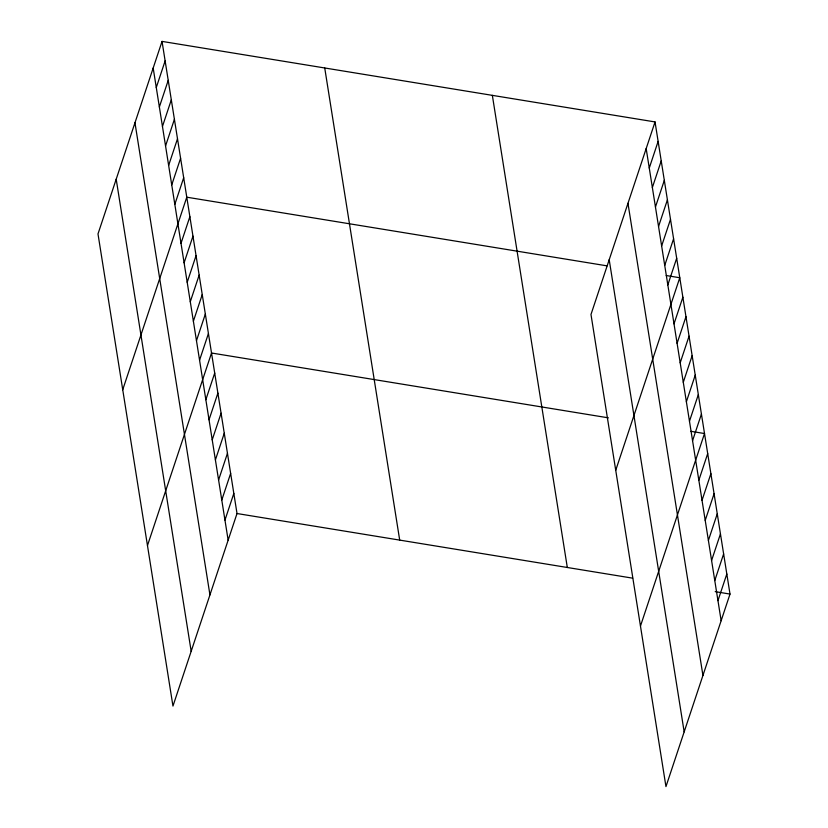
<?xml version="1.0" encoding="UTF-8"?>
<svg xmlns="http://www.w3.org/2000/svg" width="828" height="828" viewBox="0 0 828 828"><rect width="100%" height="100%" fill="white"/><g stroke="black" fill="none" stroke-linecap="round" stroke-linejoin="round"><path stroke-width="1.24" d="M162.04 41.4L97.994 233.931L172.959 706.067L237.015 513.526L162.04 41.4L655.041 121.933L730.006 594.069L665.96 786.6L590.985 314.474L655.041 121.933M156.275 87.52L165.134 60.879M159.359 106.988L168.229 80.347M162.454 126.467L171.313 99.826M165.548 145.945L174.408 119.304M168.643 165.414L177.502 138.773M171.738 184.892L180.597 158.251M174.822 204.371L183.692 177.73M122.73 389.74L186.776 197.199L607.059 265.86M181.011 243.318L189.871 216.677M184.106 262.797L192.965 236.156M187.2 282.265L196.06 255.624M190.285 301.744L199.155 275.103M193.379 321.223L202.239 294.582M196.474 340.691L205.334 314.05M199.569 360.17L208.428 333.529M147.477 545.538L211.523 353.007L608.383 417.84M205.841 399.707L214.711 373.066M209.029 419.775L217.888 393.134M212.216 439.844L221.076 413.203M215.404 459.902L224.264 433.261M218.592 479.971L227.452 453.33M221.78 500.04L230.639 473.399M224.957 520.098L233.827 493.467M649.266 168.053L658.125 141.412M652.36 187.532L661.22 160.891M655.455 207L664.315 180.359M658.55 226.479L667.409 199.838M661.634 245.957L670.504 219.316M664.729 265.426L673.588 238.785M667.823 284.904L676.683 258.264M615.732 470.273L679.778 277.742L666.219 275.527M674.013 323.851L682.872 297.211M677.097 343.33L685.967 316.689M680.192 362.809L689.051 336.168M683.286 382.277L692.146 355.636M686.381 401.756L695.241 375.115M689.476 421.235L698.335 394.594M692.56 440.703L701.43 414.062M640.468 626.071L704.514 433.541L690.956 431.326M698.842 480.25L707.702 453.609M702.03 500.309L710.89 473.678M705.218 520.377L714.078 493.736M708.395 540.446L717.265 513.805M711.583 560.504L720.453 533.874M714.771 580.573L723.631 553.932M717.959 600.642L726.818 574.001M237.015 513.526L632.644 578.161M715.216 591.647L730.006 594.069M646.171 148.574L721.147 620.71M627.966 203.326L702.931 675.451M609.201 259.723L684.166 731.859M492.349 95.365L567.315 567.49M324.731 67.979L399.696 540.104M153.18 68.041L228.145 540.166M134.964 122.782L209.939 594.918M116.199 179.19L191.175 651.315"/></g></svg>
